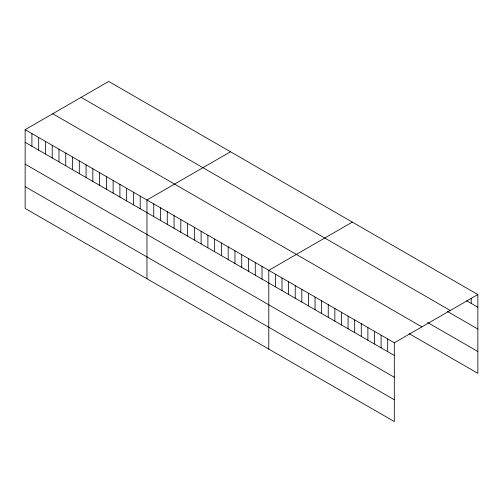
<?xml version="1.0" encoding="UTF-8"?>
<svg xmlns="http://www.w3.org/2000/svg" width="503" height="503" viewBox="0 0 503 503"><rect width="100%" height="100%" fill="white"/><g stroke="black" fill="none" stroke-linecap="round" stroke-linejoin="round"><path stroke-width="0.75" d="M25.15 129.673L394.308 342.801L394.308 421.564L25.15 208.431L25.15 129.673L108.692 81.436L477.85 294.569L477.85 373.327L409.146 333.665M230.512 151.774L146.97 200.005L146.97 278.763M352.339 222.106L268.797 270.337L268.797 349.095M394.308 342.801L477.85 294.569M466.621 300.75L477.85 307.232M81.121 97.356L450.279 310.483M447.463 311.502L477.85 329.044M427.644 322.53L477.85 351.515M52.721 113.753L421.879 326.887M25.15 142.33L394.308 355.464M25.15 164.141L394.308 377.275M25.15 186.619L394.308 399.747M471.242 298.204L471.242 303.416M387.7 338.991L387.7 351.647M381.098 335.174L381.098 347.837M374.49 331.358L374.49 344.021M367.882 327.547L367.882 340.21M361.28 323.731L361.28 336.394M354.672 319.921L354.672 332.577M348.063 316.104L348.063 328.767M341.462 312.288L341.462 324.951M334.853 308.477L334.853 321.14M328.245 304.661L328.245 317.324M321.643 300.851L321.643 313.507M315.035 297.034L315.035 309.697M308.433 293.224L308.433 305.881M301.825 289.407L301.825 302.07M295.217 285.591L295.217 298.254M288.615 281.781L288.615 294.437M282.007 277.964L282.007 290.627M275.399 274.154L275.399 286.811M262.025 266.433L262.025 279.09M255.26 262.522L255.26 275.185M248.488 258.617L248.488 271.274M241.723 254.707L241.723 267.37M234.958 250.802L234.958 263.459M228.186 246.891L228.186 259.554M221.421 242.987L221.421 255.65M214.649 239.076L214.649 251.739M207.884 235.171L207.884 247.834M201.118 231.261L201.118 243.924M194.347 227.356L194.347 240.019M187.581 223.445L187.581 236.108M180.81 219.541L180.81 232.204M174.044 215.636L174.044 228.293M167.279 211.725L167.279 224.388M160.507 207.821L160.507 220.477M153.742 203.91L153.742 216.573M140.205 196.095L140.205 208.758M133.433 192.19L133.433 204.853M126.668 188.279L126.668 200.942M119.903 184.375L119.903 197.038M113.131 180.464L113.131 193.127M106.366 176.559L106.366 189.222M99.594 172.655L99.594 185.311M92.829 168.744L92.829 181.407M86.063 164.839L86.063 177.496M79.292 160.929L79.292 173.592M72.526 157.024L72.526 169.681M65.755 153.113L65.755 165.776M58.989 149.209L58.989 161.872M52.224 145.298L52.224 157.961M45.452 141.393L45.452 154.056M38.687 137.482L38.687 150.146M31.915 133.578L31.915 146.241"/></g></svg>
